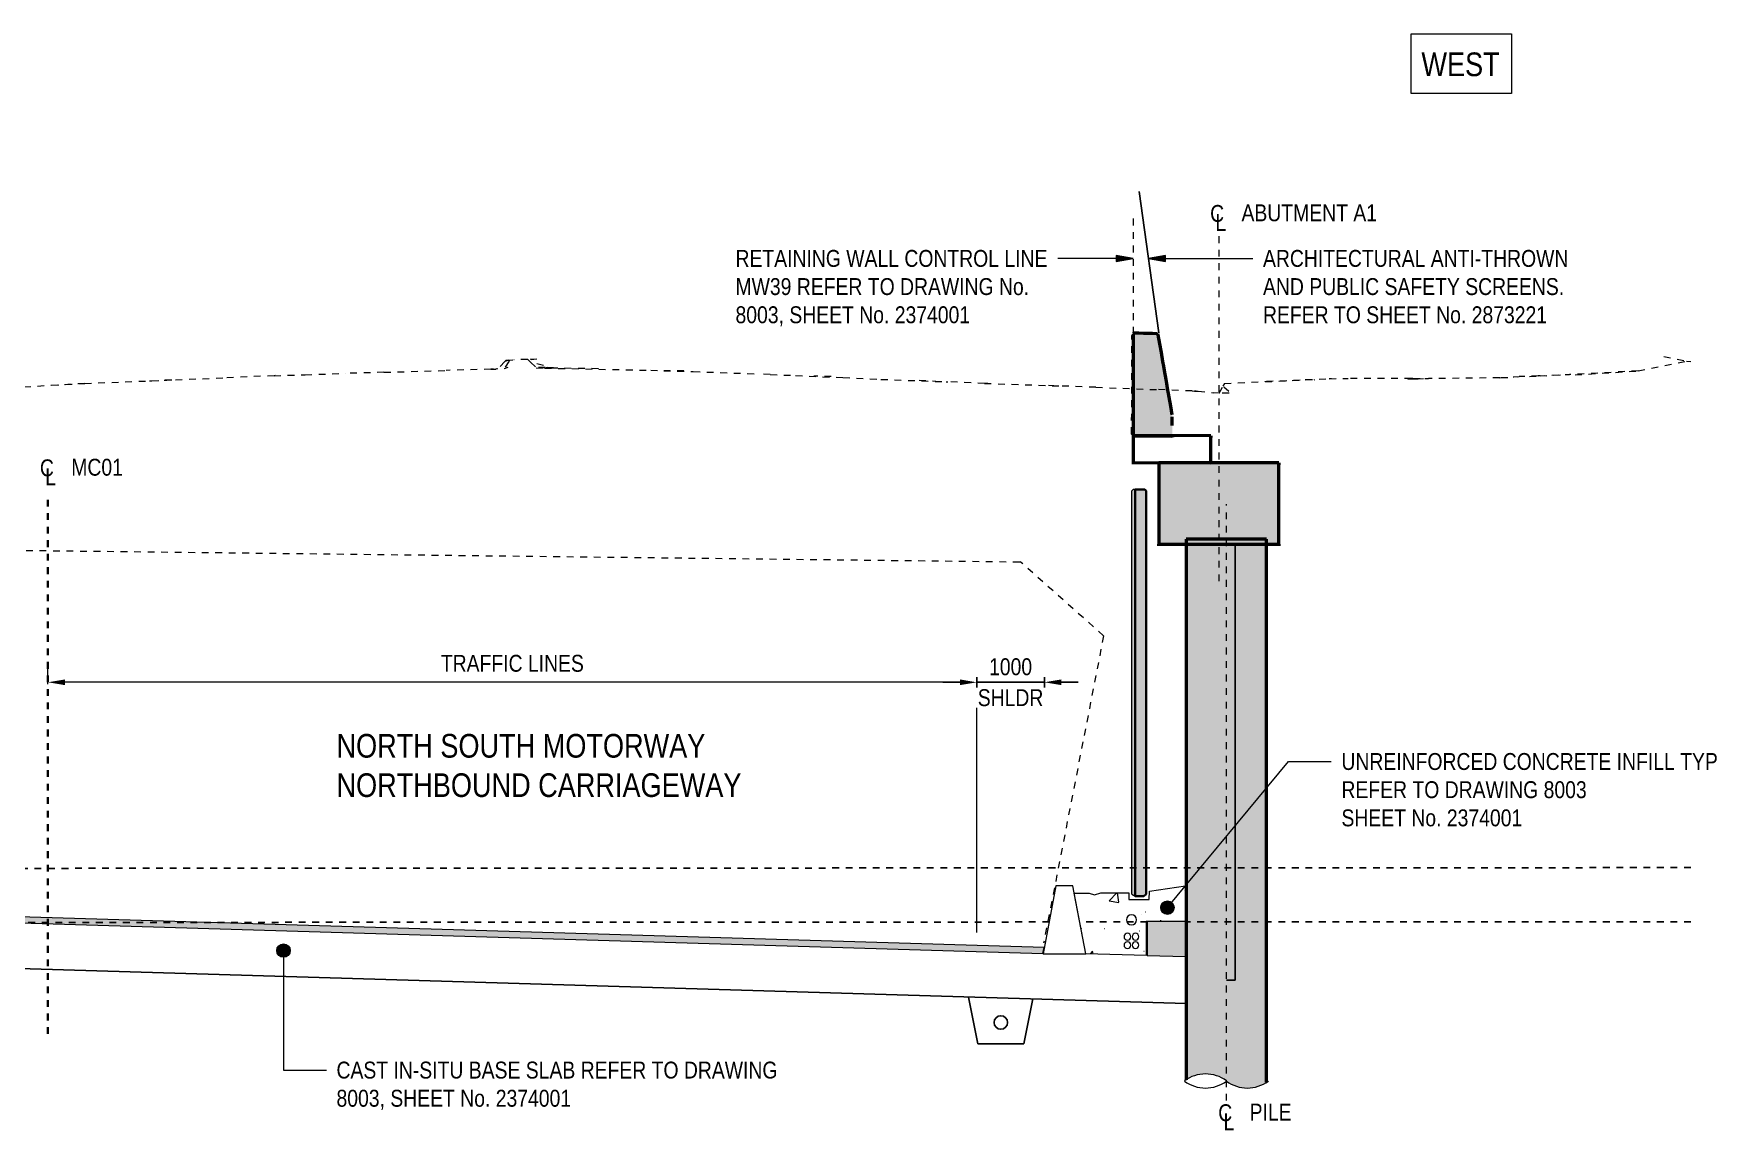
# Model space of a CAD drawing. Header units: metres. Extents: x 0.7 to 57.3, y 3.4 to 27.5.
# Drawn here: x 32.27 to 57.26, y 11 to 27.22 of the extents above; entities that cross this region are included whole.
import ezdxf

# ---------------------------------------------------------------- set-up
doc = ezdxf.new("R2010")
doc.units = ezdxf.units.M
for name, pattern in [('Dash - Tight', [0.0045, 0.003, -0.0015]), ('Dash dot', [0.015875, 0.00635, -0.004763, 0, -0.004763]), ('JacobsCenter', [0.015, 0.009, -0.0015, 0.003, -0.0015]), ('JacobsDash', [0.0045, 0.003, -0.0015])]:
    doc.linetypes.add(name, pattern=pattern)
doc.layers.get('Defpoints').update_dxf_attribs({"color": 41})
for name, color, linetype, lineweight in [('A-ANNO-DIMS', 7, 'Continuous', 9), ('A-ANNO-NOTE', 7, 'Continuous', 9), ('A-DETL', 7, 'Continuous', 13), ('A-DETL-GENF', 7, 'Continuous', 9), ('A-FLOR', 7, 'Continuous', 50), ('A-GENM', 7, 'Continuous', 35), ('C-TOPO', 7, 'Continuous', 9), ('G-ANNO-TEXT', 7, 'Continuous', 9), ('S-BEAM', 7, 'Continuous', 50), ('S-FNDN', 7, 'Continuous', 50)]:
    doc.layers.add(name, color=color, linetype=linetype, lineweight=lineweight)
doc.styles.add('Arial Narrow_2', font='ARIALN.TTF', dxfattribs={"height": 0.25})
doc.styles.add('Arial Narrow_3', font='ARIALN.TTF', dxfattribs={"height": 0.35})
doc.dimstyles.new('Dimension_Standard_O__mm_', dxfattribs={"dimscale": 0.3048, "dimtxt": 0.255858, "dimasz": 0.82021, "dimexe": 0.787402, "dimexo": 0.492126, "dimgap": 0.492126, "dimtad": 1, "dimdec": 0, "dimlfac": 1000, "dimzin": 0, "dimdsep": 46, "dimtxsty": 'Arial Narrow_2', "dimsah": 1, "dimcen": 0.09, "dimaunit": 1, "dimadec": 4, "dimazin": 0, "dimtfac": 1, "dimtdec": 4, "dimtix": 1, "dimtmove": 0, "dimatfit": 3, "dimfxl": 1, "dimtvp": 1, "dimtfill": 1, "dimtolj": 1, "dimtzin": 0, "dimlwd": 18, "dimlwe": 18, "dimarcsym": 2})
doc.dimstyles.new('Dimension_Standard_O_REO', dxfattribs={"dimscale": 0.3048, "dimtxt": 0.255858, "dimasz": 0.82021, "dimexe": 0.984252, "dimexo": 0.0625, "dimgap": 0.328084, "dimtad": 1, "dimdec": 0, "dimlfac": 1000, "dimzin": 0, "dimdsep": 46, "dimtxsty": 'Arial Narrow_2', "dimsah": 1, "dimcen": 0.09, "dimaunit": 1, "dimadec": 4, "dimazin": 0, "dimtfac": 1, "dimtdec": 4, "dimtix": 1, "dimtmove": 0, "dimatfit": 3, "dimfxl": 0.984252, "dimfxlon": 1, "dimtvp": 1, "dimtfill": 1, "dimtolj": 1, "dimtzin": 0, "dimlwd": 25, "dimlwe": 25, "dimarcsym": 2})

# ---------------------------------------------------------------- blocks, each defined once
blk = doc.blocks.new('T2DPAA-T2D-PWA-HY-M3D-100001_GroundWaterSurface_rvt-1-DRG-2873025 - SECTION 3')
at = {"layer": 'C-TOPO', "color": 36, "linetype": 'Dash dot', "lineweight": 25, "true_color": 0x804000}
for p, q in [((-546, 14.869), (-552.365, 14.867)), ((-544.946, 14.87), (-546, 14.869)), ((-526.943, 14.877), (-544.946, 14.87)), ((-501.598, 14.888), (-526.623, 14.877))]:
    blk.add_line(p, q, dxfattribs=at)
at = {"layer": 'C-TOPO', "color": 53, "linetype": 'Dash dot', "lineweight": 25, "true_color": 0xc8c33c}
for p, q in [((-546, 14.069), (-552.365, 14.067)), ((-544.946, 14.07), (-546, 14.069)), ((-544.941, 14.07), (-544.946, 14.07)), ((-543.354, 14.07), (-544.42, 14.07)), ((-527.085, 14.077), (-542.884, 14.071)), ((-511.09, 14.084), (-526.48, 14.077)), ((-509.64, 14.084), (-510.637, 14.084)), ((-501.598, 14.088), (-509.072, 14.085))]:
    blk.add_line(p, q, dxfattribs=at)
blk = doc.blocks.new('T2DPAA-T2D-PWA-SU-M3D-000101_dwg-40820706-DRG-2873025 - SECTION 3')
at = {"color": 9, "linetype": 'Dash - Tight', "lineweight": 18, "true_color": 0xc0c0c0}
for p, q in [((-552.365, 22.264), (-551.419, 22.198)), ((-519.349, 22.26), (-520.01, 22.241)), ((-519.349, 22.26), (-519.275, 22.262)), ((-519.308, 22.261), (-519.349, 22.26)), ((-519.244, 22.263), (-519.275, 22.262)), ((-519.258, 22.263), (-519.275, 22.262)), ((-519.141, 22.374), (-519.244, 22.263)), ((-519.083, 22.374), (-519.152, 22.268)), ((-519.152, 22.266), (-519.151, 22.267)), ((-519.148, 22.268), (-519.091, 22.291)), ((-519.08, 22.392), (-519.141, 22.374)), ((-519.141, 22.374), (-519.127, 22.39)), ((-519.125, 22.391), (-519.123, 22.394)), ((-519.123, 22.394), (-519.008, 22.397)), ((-519.072, 22.391), (-519.082, 22.376)), ((-518.803, 22.404), (-519.008, 22.397)), ((-518.668, 22.408), (-518.803, 22.404)), ((-518.803, 22.404), (-518.761, 22.364)), ((-518.761, 22.364), (-518.676, 22.281)), ((-518.571, 22.312), (-518.761, 22.364)), ((-518.754, 22.405), (-518.714, 22.406)), ((-518.544, 22.286), (-518.676, 22.281)), ((-518.676, 22.281), (-518.555, 22.276)), ((-518.505, 22.284), (-518.555, 22.276)), ((-518.555, 22.276), (-518.555, 22.276)), ((-518.555, 22.276), (-518.55, 22.276)), ((-518.421, 22.281), (-518.553, 22.276)), ((-518.55, 22.276), (-516.981, 22.243)), ((-517.758, 22.267), (-518.55, 22.276)), ((-516.981, 22.243), (-516.79, 22.237)), ((-502.374, 22.233), (-501.661, 22.379)), ((-501.996, 22.445), (-501.661, 22.379)), ((-501.661, 22.379), (-501.598, 22.372)), ((-552.365, 22.231), (-551.419, 22.198)), ((-551.156, 22.181), (-551.419, 22.198)), ((-551.271, 22.203), (-551.267, 22.203)), ((-550.836, 22.16), (-551.156, 22.181)), ((-550.836, 22.16), (-550.681, 22.163)), ((-550.681, 22.163), (-550.414, 22.162)), ((-550.482, 22.218), (-550.557, 22.197)), ((-550.414, 22.162), (-550.365, 22.164)), ((-549.672, 22.115), (-550.414, 22.162)), ((-550.335, 22.165), (-549.576, 22.195)), ((-549.672, 22.115), (-548.969, 22.062)), ((-549.457, 22.199), (-549.121, 22.212)), ((-548.969, 22.062), (-548.755, 22.046)), ((-548.755, 22.046), (-547.342, 22.037)), ((-548.73, 22.046), (-548.755, 22.046)), ((-547.342, 22.037), (-547.311, 22.037)), ((-547.311, 22.037), (-544.513, 22.015)), ((-547.063, 22.037), (-547.311, 22.037)), ((-542.117, 22), (-544.513, 22.015)), ((-542.117, 22), (-541.309, 21.985)), ((-539.396, 22.008), (-539.354, 22.01)), ((-539.326, 21.981), (-539.292, 22.012)), ((-539.292, 22.012), (-539.289, 22.015)), ((-539.199, 22.022), (-539.289, 22.015)), ((-539.257, 22.019), (-539.199, 22.022)), ((-539.078, 22.016), (-539.199, 22.022)), ((-539.076, 22.016), (-539.078, 22.016)), ((-539.059, 22.016), (-539.076, 22.016)), ((-538.976, 22.013), (-539.059, 22.016)), ((-539.052, 22.01), (-538.976, 22.013)), ((-538.976, 22.013), (-538.45, 22.018)), ((-538.45, 22.018), (-537.692, 22.027)), ((-537.911, 22.02), (-538.45, 22.018)), ((-537.841, 22.02), (-537.66, 22.024)), ((-537.829, 22.021), (-537.771, 22.023)), ((-537.702, 22.026), (-537.692, 22.027)), ((-537.692, 22.027), (-537.589, 22.025)), ((-537.633, 22.032), (-537.504, 22.03)), ((-537.612, 22.025), (-537.589, 22.025)), ((-537.504, 22.03), (-537.589, 22.025)), ((-537.504, 22.03), (-537.489, 22.026)), ((-537.489, 22.026), (-537.449, 22.015)), ((-537.479, 22.003), (-537.47, 22.007)), ((-537.459, 22.011), (-537.449, 22.015)), ((-537.449, 22.015), (-537.354, 21.954)), ((-525.356, 22.048), (-526.442, 21.982)), ((-525.84, 22.025), (-525.356, 22.048)), ((-525.356, 22.048), (-524.399, 22.087)), ((-524.399, 22.087), (-524.361, 22.089)), ((-524.361, 22.089), (-524.179, 22.096)), ((-524.179, 22.096), (-524.143, 22.098)), ((-524.067, 22.097), (-524.179, 22.096)), ((-524.013, 22.103), (-523.294, 22.131)), ((-522.554, 22.163), (-523.294, 22.131)), ((-522.554, 22.163), (-522.096, 22.178)), ((-522.541, 22.164), (-522.554, 22.163)), ((-522.095, 22.178), (-521.492, 22.197)), ((-520.929, 22.214), (-521.492, 22.197)), ((-520.929, 22.214), (-520.01, 22.241)), ((-516.79, 22.237), (-516.354, 22.224)), ((-516.494, 22.237), (-516.79, 22.237)), ((-516.354, 22.224), (-515.395, 22.189)), ((-515.216, 22.182), (-515.395, 22.189)), ((-515.214, 22.182), (-515.215, 22.182)), ((-515.214, 22.182), (-514.84, 22.166)), ((-514.84, 22.166), (-514.141, 22.135)), ((-514.313, 22.149), (-514.568, 22.157)), ((-514.14, 22.135), (-513.577, 22.109)), ((-513.577, 22.109), (-512.59, 22.072)), ((-513.014, 22.098), (-512.59, 22.072)), ((-512.045, 22.05), (-512.59, 22.072)), ((-512.003, 22.052), (-512.045, 22.05)), ((-512.045, 22.05), (-510.947, 22.012)), ((-511.099, 22.023), (-511.022, 22.017)), ((-511.022, 22.017), (-510.947, 22.012)), ((-510.399, 21.992), (-510.947, 22.012)), ((-510.399, 21.992), (-509.48, 21.957)), ((-508.575, 21.904), (-508.519, 22.006)), ((-508.496, 22.049), (-508.519, 22.006)), ((-508.43, 21.928), (-508.519, 22.006)), ((-508.496, 22.049), (-507.894, 22.075)), ((-507.894, 22.075), (-506.945, 22.119)), ((-507.374, 22.097), (-507.894, 22.075)), ((-507.201, 22.104), (-507.308, 22.1)), ((-507.171, 22.104), (-507.159, 22.105)), ((-506.945, 22.119), (-506.696, 22.123)), ((-506.914, 22.119), (-506.945, 22.119)), ((-506.713, 22.122), (-506.686, 22.123)), ((-506.696, 22.123), (-506.665, 22.123)), ((-505.731, 22.122), (-506.665, 22.123)), ((-505.783, 22.113), (-505.65, 22.119)), ((-505.731, 22.122), (-505.478, 22.12)), ((-505.71, 22.122), (-505.731, 22.122)), ((-505.686, 22.119), (-505.65, 22.119)), ((-505.65, 22.119), (-505.655, 22.119)), ((-505.65, 22.119), (-505.478, 22.12)), ((-505.65, 22.119), (-505.629, 22.119)), ((-505.603, 22.116), (-505.65, 22.119)), ((-504.425, 22.132), (-505.478, 22.12)), ((-504.425, 22.132), (-504.217, 22.145)), ((-504.305, 22.134), (-504.425, 22.132)), ((-504.217, 22.145), (-504.135, 22.15)), ((-504.164, 22.146), (-504.135, 22.15)), ((-503.855, 22.16), (-504.135, 22.15)), ((-503.984, 22.15), (-503.825, 22.159)), ((-503.855, 22.16), (-503.392, 22.182)), ((-503.825, 22.159), (-503.855, 22.16)), ((-503.825, 22.159), (-503.392, 22.182)), ((-503.731, 22.156), (-503.825, 22.159)), ((-502.374, 22.233), (-503.392, 22.182)), ((-503.309, 22.176), (-502.374, 22.233)), ((-541.231, 21.984), (-541.309, 21.985)), ((-541.231, 21.984), (-540.311, 21.982)), ((-540.311, 21.982), (-539.327, 21.98)), ((-539.327, 21.98), (-539.326, 21.981)), ((-537.365, 21.957), (-537.354, 21.954)), ((-537.354, 21.954), (-536.662, 21.884)), ((-536.332, 21.862), (-536.662, 21.884)), ((-536.331, 21.862), (-536.332, 21.862)), ((-536.331, 21.862), (-536.286, 21.861)), ((-536.286, 21.861), (-535.853, 21.845)), ((-535.853, 21.845), (-535.371, 21.831)), ((-535.785, 21.844), (-535.853, 21.845)), ((-535.279, 21.84), (-535.371, 21.831)), ((-535.277, 21.841), (-535.279, 21.84)), ((-535.279, 21.84), (-535.139, 21.8)), ((-535.162, 21.811), (-535.139, 21.8)), ((-535.139, 21.8), (-535.036, 21.79)), ((-535.087, 21.81), (-535.015, 21.792)), ((-535.036, 21.79), (-534.991, 21.786)), ((-534.995, 21.81), (-534.902, 21.794)), ((-534.991, 21.786), (-534.772, 21.773)), ((-534.006, 21.732), (-534.772, 21.773)), ((-533.397, 21.737), (-533.37, 21.745)), ((-533.37, 21.745), (-533.343, 21.753)), ((-533.343, 21.753), (-533.307, 21.764)), ((-533.307, 21.764), (-533.218, 21.77)), ((-533.267, 21.775), (-533.218, 21.77)), ((-533.218, 21.77), (-533.132, 21.767)), ((-533.2, 21.795), (-533.181, 21.79)), ((-533.188, 21.795), (-533.175, 21.793)), ((-533.187, 21.771), (-533.176, 21.77)), ((-533.174, 21.788), (-533.118, 21.773)), ((-533.16, 21.791), (-533.064, 21.775)), ((-533.104, 21.769), (-533.132, 21.767)), ((-533.117, 21.773), (-533.104, 21.769)), ((-533.104, 21.769), (-533.012, 21.764)), ((-533.062, 21.775), (-532.999, 21.764)), ((-533.012, 21.764), (-532.987, 21.762)), ((-532.999, 21.764), (-532.988, 21.763)), ((-532.987, 21.762), (-532.889, 21.76)), ((-532.889, 21.76), (-532.643, 21.765)), ((-532.875, 21.751), (-532.889, 21.76)), ((-532.856, 21.737), (-532.875, 21.751)), ((-532.334, 21.771), (-532.26, 21.772)), ((-530.753, 21.73), (-530.556, 21.744)), ((-530.56, 21.742), (-530.546, 21.745)), ((-530.556, 21.744), (-530.545, 21.745)), ((-530.545, 21.745), (-530.11, 21.77)), ((-530.462, 21.736), (-530.261, 21.755)), ((-530.238, 21.746), (-530.095, 21.762)), ((-530.197, 21.762), (-530.11, 21.77)), ((-529.858, 21.788), (-530.11, 21.77)), ((-530.093, 21.762), (-530.07, 21.765)), ((-529.971, 21.775), (-529.858, 21.788)), ((-529.858, 21.788), (-529.847, 21.788)), ((-529.847, 21.788), (-529.625, 21.806)), ((-529.635, 21.784), (-529.559, 21.789)), ((-529.625, 21.806), (-528.478, 21.87)), ((-529.005, 21.831), (-528.817, 21.845)), ((-528.758, 21.849), (-528.735, 21.851)), ((-528.629, 21.859), (-528.478, 21.87)), ((-528.615, 21.86), (-528.475, 21.87)), ((-528.546, 21.864), (-528.459, 21.871)), ((-528.491, 21.867), (-528.451, 21.871)), ((-528.371, 21.878), (-528.478, 21.87)), ((-528.371, 21.878), (-528.292, 21.884)), ((-528.292, 21.884), (-528.237, 21.888)), ((-528.237, 21.888), (-528.194, 21.891)), ((-528.194, 21.891), (-527.975, 21.903)), ((-527.975, 21.903), (-527.814, 21.912)), ((-527.814, 21.912), (-527.061, 21.956)), ((-527.804, 21.912), (-527.814, 21.912)), ((-527.366, 21.932), (-527.799, 21.912)), ((-527.142, 21.945), (-527.061, 21.956)), ((-527.061, 21.956), (-526.442, 21.982)), ((-526.916, 21.955), (-526.442, 21.982)), ((-508.974, 21.937), (-509.48, 21.957)), ((-508.974, 21.937), (-508.941, 21.935)), ((-508.914, 21.936), (-508.941, 21.935)), ((-508.941, 21.935), (-508.886, 21.934)), ((-508.886, 21.934), (-508.655, 21.911)), ((-508.575, 21.904), (-508.655, 21.911)), ((-508.429, 21.907), (-508.575, 21.904)), ((-534.006, 21.732), (-533.834, 21.723)), ((-533.834, 21.723), (-533.547, 21.717)), ((-533.547, 21.717), (-533.472, 21.722)), ((-533.472, 21.722), (-533.435, 21.729)), ((-533.435, 21.729), (-533.397, 21.737)), ((-532.817, 21.709), (-532.856, 21.737)), ((-532.817, 21.709), (-532.807, 21.702)), ((-532.807, 21.702), (-532.705, 21.627)), ((-532.775, 21.695), (-532.666, 21.659)), ((-532.705, 21.627), (-532.562, 21.635)), ((-532.576, 21.629), (-532.705, 21.627)), ((-532.663, 21.658), (-532.59, 21.634)), ((-532.576, 21.629), (-532.394, 21.643)), ((-532.576, 21.629), (-532.562, 21.635)), ((-532.576, 21.629), (-532.33, 21.633)), ((-532.562, 21.635), (-532.394, 21.643)), ((-532.452, 21.643), (-532.435, 21.645)), ((-532.414, 21.648), (-532.158, 21.678)), ((-532.183, 21.654), (-532.394, 21.643)), ((-532.33, 21.633), (-532.183, 21.654)), ((-532.33, 21.633), (-532.084, 21.638)), ((-532.183, 21.654), (-532.094, 21.659)), ((-532.094, 21.659), (-531.892, 21.67)), ((-532.084, 21.638), (-532.087, 21.644)), ((-532.084, 21.638), (-531.839, 21.642)), ((-532.081, 21.667), (-532.073, 21.668)), ((-532.072, 21.669), (-532.032, 21.674)), ((-532.067, 21.688), (-532.065, 21.689)), ((-531.946, 21.686), (-531.942, 21.687)), ((-531.825, 21.673), (-531.892, 21.67)), ((-531.797, 21.652), (-531.839, 21.642)), ((-531.839, 21.642), (-531.595, 21.646)), ((-531.825, 21.673), (-531.792, 21.675)), ((-531.792, 21.675), (-531.676, 21.68)), ((-531.783, 21.675), (-531.792, 21.675)), ((-531.676, 21.68), (-531.642, 21.682)), ((-531.109, 21.71), (-531.642, 21.682)), ((-531.595, 21.646), (-531.352, 21.651)), ((-531.352, 21.651), (-531.237, 21.663)), ((-531.352, 21.651), (-531.344, 21.658)), ((-531.161, 21.703), (-531.109, 21.71)), ((-531.109, 21.71), (-530.803, 21.727)), ((-531.079, 21.662), (-531.032, 21.673)), ((-530.901, 21.676), (-530.906, 21.679)), ((-530.862, 21.717), (-530.803, 21.727)), ((-530.803, 21.727), (-530.753, 21.73)), ((-530.62, 21.728), (-530.578, 21.738))]:
    blk.add_line(p, q, dxfattribs=at)
blk = doc.blocks.new('T2DPAA-T2D-PWA-SU-M3D-000100_SurveySurface_rvt-1-DRG-2873025 - SECTION 3')
at = {"color": 9, "linetype": 'Dash - Tight', "lineweight": 18, "true_color": 0xc0c0c0}
blk.add_blockref('T2DPAA-T2D-PWA-SU-M3D-000101_dwg-40820706-DRG-2873025 - SECTION 3', (0, 0), dxfattribs=at)
blk = doc.blocks.new('Generic Models 2 - Generic Models 2-7441711-DRG-2873025 - SECTION 3')
at = {"layer": 'S-BEAM', "true_color": 0xc0c0c0, "transparency": 33554496}
h = blk.add_hatch(color=9, dxfattribs=at)
edge = h.paths.add_edge_path()
edge.add_line((-509.267, 21.277), (-509.268, 21.277))
edge.add_line((-509.268, 21.277), (-509.269, 21.275))
edge.add_line((-509.269, 21.275), (-509.848, 21.275))
edge.add_line((-509.848, 21.275), (-509.847, 21.25))
h.paths.add_polyline_path([(-509.413, 21.249), (-509.413, 21.249), (-509.413, 21.275)])
at = {"layer": 'S-BEAM'}
for p, q in [((-509.848, 21.281), (-509.849, 20.881)), ((-508.698, 21.274), (-509.848, 21.281)), ((-508.699, 20.874), (-508.698, 21.274)), ((-508.698, 21.274), (-508.697, 21.253)), ((-509.849, 20.881), (-508.699, 20.874)), ((-509.849, 20.881), (-509.847, 20.855))]:
    blk.add_line(p, q, dxfattribs=at)
at = {"layer": 'S-BEAM', "color": 250, "true_color": 0x303030}
blk.add_line((-508.697, 21.253), (-508.697, 21.248), dxfattribs=at)
blk = doc.blocks.new('01_SFO_FRP_Pile_CastInPlace_CS_BR08 - CAST-IN-PLACE PILE - 1200-8661189-DRG-2873025 - SECTION 3')
at = {"layer": 'S-FNDN', "linetype": 'JacobsDash', "lineweight": 18, "true_color": 0xc0c0c0}
blk.add_hatch(color=9, dxfattribs=at).paths.add_polyline_path([(-508.194, 11.63), (-508.12, 11.63), (-508.047, 11.641), (-507.976, 11.662), (-507.909, 11.692), (-507.872, 11.716), (-507.872, 19.745), (-509.063, 19.745), (-509.063, 11.748), (-509.025, 11.773), (-508.958, 11.804), (-508.887, 11.824), (-508.814, 11.835), (-508.74, 11.835), (-508.667, 11.824), (-508.596, 11.804), (-508.529, 11.773), (-508.405, 11.692), (-508.338, 11.662), (-508.267, 11.641)])
at = {"layer": 'S-FNDN'}
for p, q in [((-507.872, 19.745), (-509.063, 19.745)), ((-509.063, 19.745), (-509.063, 14.085)), ((-507.872, 14.085), (-507.872, 19.745)), ((-509.063, 14.085), (-509.063, 11.748)), ((-507.872, 11.716), (-507.872, 14.085))]:
    blk.add_line(p, q, dxfattribs=at)
blk = doc.blocks.new('03_SFR_ACS_Abutment_BR08_Retaining wall CS - ABUTMENT SOUTH WEST_B08-7985321-DRG-2873025 - SECTION 3')
at = {"layer": 'S-BEAM', "true_color": 0xc0c0c0}
blk.add_hatch(color=9, dxfattribs=at).paths.add_polyline_path([(-507.693, 19.672), (-507.693, 20.873), (-509.468, 20.873), (-509.468, 19.673), (-509.063, 19.673), (-509.063, 19.745), (-507.872, 19.745), (-507.872, 19.672)])
at = {"layer": 'S-BEAM'}
for p, q in [((-507.693, 20.873), (-509.468, 20.873)), ((-509.468, 20.873), (-509.468, 19.673)), ((-507.693, 19.672), (-507.693, 20.873)), ((-507.693, 20.873), (-507.691, 20.847)), ((-509.468, 19.673), (-507.693, 19.672)), ((-509.466, 19.647), (-509.468, 19.673)), ((-507.693, 19.672), (-507.691, 19.647))]:
    blk.add_line(p, q, dxfattribs=at)
blk = doc.blocks.new('Detail-Civil Barrier - TL4 920H-V1-DRG-2873025 - SECTION 3')
at = {"layer": 'A-DETL-GENF'}
for p, q in [((-510.989, 14.62), (-511.179, 13.615)), ((-510.739, 14.62), (-510.989, 14.62)), ((-510.549, 13.615), (-510.739, 14.62)), ((-511.179, 13.615), (-510.549, 13.615))]:
    blk.add_line(p, q, dxfattribs=at)
blk = doc.blocks.new('CS_DET_Pile-Column_BreakLine - CS_Tubular BreakLine-7975765-DRG-2873025 - SECTION 3')
at = {"layer": 'A-DETL-GENF', "lineweight": 18}
for centre, start, end in [((-508.777, 11.322), 52.9573, 127.0427), ((-508.777, 12.143), 232.9573, 307.0427), ((-508.157, 12.143), 232.9573, 307.0427)]:
    blk.add_arc(centre, 0.515, start, end, dxfattribs=at)
blk = doc.blocks.new('CS_Annot_Centreline Symbol1 - CS_Annot_Centreline Symbol-5070896-DRG-2873025 - SECTION 3')
at = {"layer": 'A-ANNO-NOTE', "char_height": 0.25, "attachment_point": 1, "style": 'Arial Narrow_2'}
for s, insert, width in [('C  ', (-508.708, 24.688), 0.44093), ('L', (-508.63, 24.555), 0.1924)]:
    blk.add_mtext(s, dxfattribs=dict(at, insert=insert, width=width))
blk = doc.blocks.new('DIMBLOCK3-DRG-2873025 - SECTION 3')
at = {"layer": 'A-ANNO-DIMS', "color": 0, "lineweight": 18, "transparency": 16777216}
for p, q in [((32.48, 17.602), (32.48, 17.869)), ((46.219, 13.927), (46.219, 17.869)), ((45.969, 17.629), (32.73, 17.629))]:
    blk.add_line(p, q, dxfattribs=at)
at = {"layer": 'A-ANNO-DIMS', "color": 0, "transparency": 16777216}
for points in [[(32.73, 17.671), (32.73, 17.587), (32.48, 17.629)], [(45.969, 17.671), (45.969, 17.587), (46.219, 17.629)]]:
    blk.add_solid(points, dxfattribs=at)
at = {"layer": 'Defpoints', "color": 0, "transparency": 16777216}
for p in [(32.48, 17.629), (32.48, 17.452), (46.219, 13.777)]:
    blk.add_point(p, dxfattribs=at)
at = {"layer": 'A-ANNO-DIMS', "color": 0, "lineweight": 18, "transparency": 16777216, "insert": (39.349, 17.908), "char_height": 0.25, "width": 2.54396, "attachment_point": 5, "style": 'Arial Narrow_2', "bg_fill": 3, "box_fill_scale": 1.1, "bg_fill_color": 256, "bg_fill_true_color": 13158600, "bg_fill_transparency": 0}
blk.add_mtext('\\A1;TRAFFIC LINES', dxfattribs=at)
blk = doc.blocks.new('DIMBLOCK4-DRG-2873025 - SECTION 3')
at = {"layer": 'A-ANNO-DIMS', "color": 0, "lineweight": 25, "transparency": 16777216}
for p, q in [((46.219, 17.348), (46.219, 17.929)), ((47.219, 17.348), (47.219, 17.929)), ((45.969, 17.629), (45.719, 17.629)), ((47.219, 17.629), (46.219, 17.629)), ((47.469, 17.629), (47.719, 17.629))]:
    blk.add_line(p, q, dxfattribs=at)
at = {"layer": 'A-ANNO-DIMS', "color": 0, "transparency": 16777216}
for points in [[(45.969, 17.671), (45.969, 17.587), (46.219, 17.629)], [(47.469, 17.671), (47.469, 17.587), (47.219, 17.629)]]:
    blk.add_solid(points, dxfattribs=at)
at = {"layer": 'A-ANNO-DIMS', "color": 0, "lineweight": 25, "transparency": 16777216, "char_height": 0.25, "width": 1.16476, "attachment_point": 5, "style": 'Arial Narrow_2', "bg_fill": 3, "box_fill_scale": 1.1, "bg_fill_color": 256, "bg_fill_true_color": 13158600, "bg_fill_transparency": 0}
for s, insert in [('\\A1;1000', (46.719, 17.857)), ('\\A1;SHLDR', (46.719, 17.4))]:
    blk.add_mtext(s, dxfattribs=dict(at, insert=insert))
at = {"layer": 'Defpoints', "color": 0, "transparency": 16777216}
for p in [(46.219, 17.629), (46.219, 17.329), (47.219, 17.329)]:
    blk.add_point(p, dxfattribs=at)

msp = doc.modelspace()

# ---------------------------------------------------------------- hatches: boundary and pattern name
at = {"layer": 'A-DETL-GENF', "true_color": 0xc0c0c0}
for points in [[(48.56, 22.0087), (49.0102, 22.0091), (48.9397, 22.4087), (48.56, 22.4079), (48.56, 22.0088)], [(49.1106, 21.275), (49.1111, 21.2774), (48.6015, 21.2795), (48.5306, 21.2797), (48.5311, 21.2759), (49.0381, 21.2751)], [(48.6908, 14.4665), (48.7225, 14.4969), (48.7224, 20.4612), (48.7033, 20.4796), (48.5293, 20.4788), (48.5125, 20.4611), (48.5131, 14.4965), (48.5625, 14.4666), (48.5721, 14.4666)]]:
    msp.add_hatch(color=9, dxfattribs=at).paths.add_polyline_path(points)
h = msp.add_hatch(color=9, dxfattribs=at)
h.paths.add_polyline_path([(48.5306, 20.8786), (48.5308, 20.8786), (48.5306, 20.8808), (48.5306, 21.2797), (48.5293, 21.2798), (48.5293, 20.8786)])
h.paths.add_polyline_path([(49.6795, 21.2739), (49.6795, 21.2755), (49.4251, 21.2754)])
at = {"layer": 'A-DETL-GENF'}
h = msp.add_hatch(dxfattribs=at)
h.set_pattern_fill('FP_1', color=256, style=0, pattern_type=2)
h.set_pattern_definition([(50, (30.3191, 22.258), (1.15687, -0.10121), [0.12097, -1.331]), (355, (30.3191, 22.258), (-0.2238, 1.21312), [0.09677, -1.065]), (100.451, (30.4151, 22.25), (0.932775, 1.111937), [0.10281, -1.131]), (46.184, (30.3191, 22.581), (1.72142, -0.26704), [0.18145, -1.996]), (96.636, (30.4621, 22.559), (1.50758, 1.57074), [0.15421, -1.696]), (351.184, (30.3191, 22.581), (1.50766, 1.5715), [0.14516, -1.597]), (21, (30.4801, 22.5), (0.962753, -0.64938), [0.12097, -1.331]), (326, (30.4801, 22.5), (0.39239, 1.16952), [0.09677, -1.065]), (71.451, (30.5601, 22.446), (1.3549, 0.520304), [0.10281, -1.131]), (37.5, (30.3191, 22.258), (0.0196146, 0.536924), [0.00335, -1.048, 0.00335, -1.077, -1.069]), (37.5, (30.3191, 22.258), (0.0196146, 0.536924), [-2.132, 0.00335, -1.065]), (7.5, (30.3191, 22.258), (0.424306, 0.636145), [0.00335, -0.61277, 0.00335, -1.024, -0.40726]), (7.5, (30.3191, 22.258), (0.424306, 0.636145), [-1.644, 0.00335, -0.4039]), (327.5, (29.9591, 22.258), (0.861001, -0.036384), [0.00335, -0.39987, 0.00335, -1.255, -1.669]), (327.5, (29.9591, 22.258), (0.861001, -0.036384), [-1.661, 0.00335, -1.666]), (317.5, (29.7981, 22.258), (0.94062, 0.161455), [0.00335, -0.52084, 0.00335, -0.83213, -1.185]), (317.5, (29.7981, 22.258), (0.94062, 0.161455), [-1.36, 0.00335, -1.182])])
h.paths.add_polyline_path([(48.7225, 13.5887), (48.7225, 14.0894), (49.3074, 14.0894), (49.3074, 14.6179), (48.7741, 14.5379), (48.7709, 14.4152), (48.4664, 14.4152), (48.4685, 14.5152), (48.0546, 14.5152), (47.9623, 14.4842), (47.8819, 14.5112), (47.661, 14.5112), (47.8305, 13.6152), (48.6366, 13.5913)])
h.paths.add_polyline_path([(48.5668, 13.6915), (48.5539, 13.6932), (48.5418, 13.6982), (48.5314, 13.7061), (48.5235, 13.7165), (48.5185, 13.7285), (48.5168, 13.7415), (48.5185, 13.7544), (48.5235, 13.7665), (48.5314, 13.7768), (48.5418, 13.7848), (48.5539, 13.7898), (48.5668, 13.7915), (48.5797, 13.7898), (48.5918, 13.7848), (48.6022, 13.7768), (48.6101, 13.7665), (48.6153, 13.7529), (48.6168, 13.7415), (48.6151, 13.7285), (48.6101, 13.7165), (48.6022, 13.7061), (48.5918, 13.6982), (48.5797, 13.6932)])
h.paths.add_polyline_path([(48.4475, 13.6915), (48.4346, 13.6932), (48.4225, 13.6982), (48.4122, 13.7061), (48.4042, 13.7165), (48.3992, 13.7285), (48.3975, 13.7415), (48.3992, 13.7544), (48.4042, 13.7665), (48.4122, 13.7768), (48.4225, 13.7848), (48.4346, 13.7898), (48.4475, 13.7915), (48.4605, 13.7898), (48.4725, 13.7848), (48.4829, 13.7768), (48.4908, 13.7665), (48.496, 13.7529), (48.4975, 13.7415), (48.4958, 13.7285), (48.4908, 13.7165), (48.4829, 13.7061), (48.4722, 13.698), (48.4605, 13.6932), (48.4522, 13.6921)])
h.paths.add_polyline_path([(48.5668, 13.8165), (48.5539, 13.8182), (48.5418, 13.8232), (48.5314, 13.8311), (48.5235, 13.8415), (48.5179, 13.8579), (48.5168, 13.8665), (48.5185, 13.8794), (48.5235, 13.8915), (48.5314, 13.9018), (48.5447, 13.911), (48.5539, 13.9148), (48.5668, 13.9165), (48.5797, 13.9148), (48.5918, 13.9098), (48.6022, 13.9018), (48.6101, 13.8915), (48.6151, 13.8794), (48.6168, 13.8665), (48.6151, 13.8535), (48.6101, 13.8415), (48.6022, 13.8311), (48.5918, 13.8232), (48.5797, 13.8182), (48.5742, 13.8175)])
h.paths.add_polyline_path([(48.4475, 13.8165), (48.4346, 13.8182), (48.4225, 13.8232), (48.4122, 13.8311), (48.4042, 13.8415), (48.3992, 13.8535), (48.3975, 13.8665), (48.3992, 13.8794), (48.4042, 13.8915), (48.4122, 13.9018), (48.4225, 13.9098), (48.4347, 13.9148), (48.4475, 13.9165), (48.4605, 13.9148), (48.4725, 13.9098), (48.4829, 13.9018), (48.4908, 13.8915), (48.4958, 13.8794), (48.4975, 13.8665), (48.4958, 13.8535), (48.4908, 13.8415), (48.4829, 13.8311), (48.4725, 13.8232), (48.4605, 13.8182), (48.4522, 13.8171)])
h.paths.add_polyline_path([(48.5072, 14.042), (48.4877, 14.0445), (48.4697, 14.052), (48.4522, 14.0665), (48.4422, 14.0795), (48.4344, 14.1), (48.4322, 14.117), (48.4347, 14.1364), (48.4422, 14.1545), (48.4541, 14.17), (48.4697, 14.1819), (48.4877, 14.1894), (48.5072, 14.192), (48.5266, 14.1894), (48.5447, 14.1819), (48.5602, 14.17), (48.5721, 14.1545), (48.5796, 14.1364), (48.5822, 14.117), (48.5796, 14.0976), (48.5721, 14.0795), (48.5602, 14.064), (48.5447, 14.052), (48.5266, 14.0445)])
at = {"layer": 'A-DETL-GENF', "true_color": 0xffffff}
h = msp.add_hatch(color=7, dxfattribs=at)
h.paths.add_polyline_path([(47.1968, 13.6166), (47.2137, 13.7061), (31.8831, 14.1662), (31.8992, 14.0757), (44.2136, 13.7061)])
h.paths.add_polyline_path([(15.5761, 13.6404), (31.2958, 14.0878), (31.312, 14.1783), (15.5586, 13.7299), (15.5752, 13.6449)])
msp.add_hatch(color=7, dxfattribs=at).paths.add_polyline_path([(49.3074, 13.5735), (49.3074, 14.0894), (48.7395, 14.0894), (48.7395, 13.5905), (48.8488, 13.5872)])
at = {"layer": 'A-FLOR', "true_color": 0xc0c0c0}
h = msp.add_hatch(color=9, dxfattribs=at)
h.paths.add_polyline_path([(49.1106, 21.2776), (49.1111, 21.5824), (49.0051, 22.1893), (48.9784, 22.1892), (49.0102, 22.0087), (48.56, 22.0088), (48.56, 22.1866), (48.532, 22.1863), (48.5311, 21.2797), (49.0407, 21.2779)])
h.paths.add_polyline_path([(48.5321, 22.2987), (48.56, 22.2993), (48.56, 22.4087), (48.9399, 22.4078), (48.9584, 22.3029), (48.9851, 22.3033), (48.9041, 22.7673), (48.8861, 22.7829), (48.5479, 22.7934), (48.5329, 22.7785), (48.5321, 22.2993)])
at = {"layer": 'A-FLOR', "lineweight": 5, "true_color": 0xc0c0c0}
h = msp.add_hatch(color=9, dxfattribs=at)
edge = h.paths.add_edge_path()
edge.add_line((49.1125, 21.2777), (49.1127, 21.5531))
edge.add_line((49.1127, 21.5531), (49.1111, 21.5816))
edge.add_line((49.1111, 21.5816), (49.1111, 21.2776))
edge.add_line((49.1111, 21.2776), (49.1125, 21.2776))
at = {"layer": 'G-ANNO-TEXT'}
for points in [[(48.5304, 23.898), (48.2804, 23.942), (48.2804, 23.8539)], [(48.7584, 23.898), (49.0084, 23.8539), (49.0084, 23.942)]]:
    msp.add_hatch(color=256, dxfattribs=at).paths.add_polyline_path(points)
h = msp.add_hatch(color=256, dxfattribs=at)
edge = h.paths.add_edge_path()
edge.add_arc((49.0393, 14.2959), 0.1, 0, 360)
h = msp.add_hatch(color=256, dxfattribs=at)
edge = h.paths.add_edge_path()
edge.add_arc((35.9635, 13.6613), 0.1, 0, 360)

# ---------------------------------------------------------------- linework, layer by layer
at = {"layer": 'A-DETL', "lineweight": 25}
for p, q in [((48.9131, 22.7969), (48.6204, 24.8856)), ((50.0404, 19.6645), (50.0404, 13.2245)), ((31.3984, 13.4154), (49.3156, 12.8777)), ((50.0404, 13.2245), (49.9114, 13.2245)), ((46.098, 12.9743), (46.2355, 12.2819)), ((47.0468, 12.9458), (46.915, 12.2819)), ((46.2355, 12.2819), (46.915, 12.2819))]:
    msp.add_line(p, q, dxfattribs=at)
at = {"layer": 'A-DETL', "linetype": 'JacobsCenter', "lineweight": 18}
msp.add_line((48.5321, 24.4864), (48.5321, 22.7864), dxfattribs=at)
at = {"layer": 'A-DETL', "linetype": 'JacobsCenter'}
for p, q in [((49.8007, 24.2253), (49.8007, 19.0379)), ((49.9114, 11.4423), (49.9114, 20.2653))]:
    msp.add_line(p, q, dxfattribs=at)
at = {"layer": 'A-DETL', "linetype": 'JacobsDash'}
for p, q in [((48.5098, 21.2997), (48.513, 22.7592)), ((48.533, 22.7791), (48.513, 22.7592)), ((48.5297, 21.2798), (48.5098, 21.2997))]:
    msp.add_line(p, q, dxfattribs=at)
at = {"layer": 'A-DETL', "color": 8, "lineweight": 25, "true_color": 0x808080}
msp.add_line((48.5306, 21.2768), (48.5306, 21.3918), dxfattribs=at)
at = {"layer": 'A-DETL', "linetype": 'JacobsCenter', "lineweight": 35}
msp.add_line((32.4799, 12.4293), (32.4799, 20.3766), dxfattribs=at)
at = {"layer": 'A-DETL', "lineweight": 18}
for p, q in [((48.53, 20.4796), (48.5125, 20.4612)), ((48.5125, 14.4969), (48.5125, 20.4612)), ((48.5625, 20.4796), (48.53, 20.4796)), ((48.5125, 14.4969), (48.5625, 14.4666)), ((47.2137, 13.7061), (31.8831, 14.1662)), ((31.8992, 14.0757), (47.1968, 13.6166)), ((48.7395, 14.0894), (48.7395, 13.5905)), ((49.3074, 14.0894), (48.7395, 14.0894)), ((49.3074, 13.5735), (49.3074, 14.0894)), ((47.1968, 13.6166), (47.2137, 13.7061)), ((48.7395, 13.5905), (49.3074, 13.5735))]:
    msp.add_line(p, q, dxfattribs=at)
at = {"layer": 'A-DETL', "lineweight": 35}
for p, q in [((48.7033, 20.4796), (48.5625, 20.4796)), ((48.5625, 20.4796), (48.5625, 14.4666)), ((48.7225, 20.4611), (48.7033, 20.4796)), ((48.7225, 14.4965), (48.7225, 20.4611)), ((48.6908, 14.4665), (48.7225, 14.4965)), ((48.5625, 14.4666), (48.6908, 14.4665))]:
    msp.add_line(p, q, dxfattribs=at)
at = {"layer": 'A-DETL', "linetype": 'JacobsDash', "lineweight": 9}
for p, q in [((31.9548, 19.5818), (46.8626, 19.4103)), ((48.0947, 18.3166), (46.8626, 19.4103)), ((48.0947, 18.3166), (47.2074, 13.769))]:
    msp.add_line(p, q, dxfattribs=at)
at = {"layer": 'A-DETL', "lineweight": 9}
for p, q in [((47.8304, 13.6152), (47.661, 14.5112)), ((47.661, 14.5112), (47.8819, 14.5112)), ((47.8819, 14.5112), (47.9623, 14.4842)), ((47.9623, 14.4842), (48.0546, 14.5152)), ((48.0546, 14.5152), (48.4685, 14.5152)), ((48.4685, 14.5152), (48.4664, 14.4152)), ((48.7709, 14.4152), (48.7741, 14.5379)), ((48.7741, 14.5379), (49.3074, 14.6179)), ((48.4664, 14.4152), (48.7709, 14.4152)), ((48.7395, 14.0894), (48.7225, 14.0894)), ((48.7225, 14.0894), (48.7225, 13.5887)), ((48.7225, 13.5887), (47.8304, 13.6152))]:
    msp.add_line(p, q, dxfattribs=at)
at = {"layer": 'A-DETL', "lineweight": 25}
msp.add_circle((46.5747, 12.5977), 0.1, dxfattribs=at)
at = {"layer": 'A-DETL', "lineweight": 9}
for centre, radius, start, end in [((48.5072, 14.117), 0.075, 360, 180), ((48.5072, 14.117), 0.075, 180, 360), ((48.4475, 13.8665), 0.05, 360, 180), ((48.4475, 13.8665), 0.05, 180, 360), ((48.4475, 13.7415), 0.05, 360, 180), ((48.5668, 13.8665), 0.05, 360, 180), ((48.5668, 13.8665), 0.05, 180, 360), ((48.5668, 13.7415), 0.05, 360, 180), ((48.4475, 13.7415), 0.05, 180, 0), ((48.5668, 13.7415), 0.05, 180, 360)]:
    msp.add_arc(centre, radius, start, end, dxfattribs=at)
at = {"layer": 'A-FLOR', "color": 250, "true_color": 0x303030}
for p, q in [((48.5306, 21.2757), (48.5325, 21.2497)), ((49.1106, 21.275), (49.1125, 21.2493))]:
    msp.add_line(p, q, dxfattribs=at)
at = {"layer": 'A-FLOR'}
for p, q in [((49.0381, 21.2751), (49.1106, 21.275)), ((49.1106, 21.275), (49.1106, 21.2864))]:
    msp.add_line(p, q, dxfattribs=at)
at = {"layer": 'A-FLOR', "flags": 128}
for points in [[(48.5479, 22.7934), (48.5404, 22.7862), (48.5329, 22.7789)], [(48.8861, 22.7829), (48.8185, 22.785), (48.7509, 22.7871), (48.6832, 22.7892), (48.6156, 22.7913), (48.5479, 22.7934)], [(48.9041, 22.7673), (48.8951, 22.7751), (48.8861, 22.7829)], [(48.9851, 22.3033), (48.9731, 22.3723), (48.9501, 22.504), (48.9271, 22.6356), (48.9041, 22.7673)], [(49.03, 22.0465), (49.0191, 22.109), (48.9961, 22.2407), (48.9852, 22.3032)], [(49.1111, 21.5824), (49.0881, 21.714), (49.0651, 21.8457), (49.0421, 21.9774), (49.03, 22.0465)], [(49.1109, 21.4287), (49.111, 21.5056), (49.1111, 21.5559)], [(48.5306, 21.2759), (48.6031, 21.2758), (48.6756, 21.2757), (48.7481, 21.2756)], [(48.7481, 21.2756), (48.8206, 21.2754), (48.8931, 21.2753)], [(48.8931, 21.2753), (48.9656, 21.2752), (49.0381, 21.2751)]]:
    msp.add_lwpolyline(points, dxfattribs=at)
at = {"layer": 'A-FLOR'}
for points in [[(48.5329, 22.7789), (48.5326, 22.619), (48.5324, 22.4592), (48.5321, 22.2993)], [(48.5321, 22.2987), (48.5321, 22.2504), (48.532, 22.202), (48.5319, 22.1537)], [(48.5317, 22.0379), (48.5314, 21.7839), (48.531, 21.5299), (48.5306, 21.2759)]]:
    msp.add_open_spline(points, degree=3, dxfattribs=at)
msp.add_open_spline([(48.5319, 22.1537), (48.5319, 22.1394), (48.5318, 22.1008), (48.5318, 22.0622), (48.5317, 22.0379)], degree=3, knots=[0.415956046, 0.415956046, 0.415956046, 0.415956046, 0.444444444, 0.492996306, 0.492996306, 0.492996306, 0.492996306], dxfattribs=at)
at = {"layer": 'A-GENM', "color": 252, "true_color": 0x888888}
for p, q in [((49.3115, 19.6723), (49.3115, 14.0846)), ((49.3156, 19.6723), (49.3115, 19.6723)), ((49.3156, 14.0846), (49.3156, 19.6723)), ((49.3115, 14.0846), (49.3115, 11.7452)), ((49.3156, 11.7479), (49.3156, 14.0846))]:
    msp.add_line(p, q, dxfattribs=at)
at = {"layer": 'G-ANNO-TEXT'}
for p, q in [((47.424, 23.898), (47.417, 23.898)), ((48.5304, 23.898), (47.424, 23.898)), ((48.5304, 23.898), (48.2804, 23.942)), ((48.2804, 23.942), (48.2804, 23.8539)), ((48.2804, 23.8539), (48.5304, 23.898)), ((49.0084, 23.942), (48.7584, 23.898)), ((48.7584, 23.898), (49.0084, 23.8539)), ((48.7584, 23.898), (50.3033, 23.898)), ((49.0084, 23.8539), (49.0084, 23.942)), ((49.0393, 14.2959), (50.8294, 16.4575)), ((50.8294, 16.4575), (51.4635, 16.4575)), ((35.9635, 11.8938), (36.5977, 11.8938))]:
    msp.add_line(p, q, dxfattribs=at)
at = {"layer": 'G-ANNO-TEXT', "lineweight": 18, "flags": 128}
msp.add_lwpolyline([(52.6464, 27.2197), (54.1304, 27.2197), (54.1304, 26.3377), (52.6464, 26.3377)], close=True, dxfattribs=at)
at = {"layer": 'G-ANNO-TEXT'}
msp.add_circle((49.0393, 14.2959), 0.1, dxfattribs=at)

# ---------------------------------------------------------------- block references
at = {"lineweight": 5}
for name in ['T2DPAA-T2D-PWA-SU-M3D-000100_SurveySurface_rvt-1-DRG-2873025 - SECTION 3', 'T2DPAA-T2D-PWA-HY-M3D-100001_GroundWaterSurface_rvt-1-DRG-2873025 - SECTION 3']:
    msp.add_blockref(name, (558.3791, 0), dxfattribs=at)
at = {"layer": 'A-ANNO-NOTE'}
for p in [(558.3791, 0), (541.0685, -3.7626), (558.4991, -13.3)]:
    msp.add_blockref('CS_Annot_Centreline Symbol1 - CS_Annot_Centreline Symbol-5070896-DRG-2873025 - SECTION 3', p, dxfattribs=at)
at = {"layer": 'A-DETL-GENF'}
for name in ['Detail-Civil Barrier - TL4 920H-V1-DRG-2873025 - SECTION 3', 'CS_DET_Pile-Column_BreakLine - CS_Tubular BreakLine-7975765-DRG-2873025 - SECTION 3']:
    msp.add_blockref(name, (558.3791, 0), dxfattribs=at)
at = {"layer": 'S-BEAM'}
for name in ['Generic Models 2 - Generic Models 2-7441711-DRG-2873025 - SECTION 3', '03_SFR_ACS_Abutment_BR08_Retaining wall CS - ABUTMENT SOUTH WEST_B08-7985321-DRG-2873025 - SECTION 3']:
    msp.add_blockref(name, (558.3791, 0), dxfattribs=at)
at = {"layer": 'S-FNDN', "linetype": 'JacobsDash', "lineweight": 18}
msp.add_blockref('01_SFO_FRP_Pile_CastInPlace_CS_BR08 - CAST-IN-PLACE PILE - 1200-8661189-DRG-2873025 - SECTION 3', (558.3791, 0), dxfattribs=at)

# ---------------------------------------------------------------- texts
at = {"layer": 'A-ANNO-NOTE', "char_height": 0.25, "attachment_point": 1, "style": 'Arial Narrow_2', "bg_fill": 3, "box_fill_scale": 1, "bg_fill_color": 256, "bg_fill_true_color": 13158600, "bg_fill_transparency": 0}
for s, insert in [('ABUTMENT A1', (50.1351, 24.6972)), ('MC01', (32.8244, 20.9346)), ('PILE', (50.2551, 11.3972))]:
    msp.add_mtext(s, dxfattribs=dict(at, insert=insert))
at = {"layer": 'G-ANNO-TEXT', "attachment_point": 1, "bg_fill": 3, "box_fill_scale": 1, "bg_fill_color": 256, "bg_fill_true_color": 13158600, "bg_fill_transparency": 0}
for s, insert, char_height, style in [('RETAINING WALL CONTROL LINE', (42.65, 24.023), 0.25, 'Arial Narrow_2'), ('ARCHITECTURAL ANTI-THROWN', (50.4533, 24.023), 0.25, 'Arial Narrow_2'), ('MW39 REFER TO DRAWING No. ', (42.65, 23.6062), 0.25, 'Arial Narrow_2'), ('AND PUBLIC SAFETY SCREENS.', (50.4533, 23.6062), 0.25, 'Arial Narrow_2'), ('8003, SHEET No. 2374001', (42.65, 23.1895), 0.25, 'Arial Narrow_2'), ('REFER TO SHEET No. 2873221', (50.4533, 23.1895), 0.25, 'Arial Narrow_2'), ('NORTH SOUTH MOTORWAY', (36.7477, 16.8647), 0.35, 'Arial Narrow_3'), ('NORTHBOUND CARRIAGEWAY', (36.7477, 16.2826), 0.35, 'Arial Narrow_3')]:
    msp.add_mtext(s, dxfattribs=dict(at, insert=insert, char_height=char_height, style=style))
at = {"layer": 'G-ANNO-TEXT', "char_height": 0.25, "attachment_point": 1, "style": 'Arial Narrow_2', "bg_fill": 3, "box_fill_scale": 1, "bg_fill_color": 256, "bg_fill_transparency": 0}
for s, insert in [('UNREINFORCED CONCRETE INFILL TYP ', (51.6135, 16.5825)), ('REFER TO DRAWING 8003', (51.6135, 16.1657)), ('SHEET No. 2374001', (51.6135, 15.749)), ('CAST IN-SITU BASE SLAB REFER TO DRAWING', (36.7477, 12.0188)), ('8003, SHEET No. 2374001', (36.7477, 11.6021))]:
    msp.add_mtext(s, dxfattribs=dict(at, insert=insert))

# ---------------------------------------------------------------- next in the draw order: texts
at = {"layer": 'G-ANNO-TEXT', "lineweight": 18, "insert": (52.7964, 26.9435), "char_height": 0.35, "attachment_point": 1, "style": 'Arial Narrow_3', "bg_fill": 3, "box_fill_scale": 1, "bg_fill_color": 256, "bg_fill_transparency": 0}
msp.add_mtext('WEST', dxfattribs=at)

# ---------------------------------------------------------------- next in the draw order: dimensions: what is measured, and where the dimension line sits
at = {"layer": 'A-ANNO-DIMS', "lineweight": 18}
dim = msp.add_linear_dim(base=(32.4799, 17.629), p1=(46.2187, 13.7773), p2=(32.4799, 17.4522), text='TRAFFIC LINES', dimstyle='Dimension_Standard_O__mm_', override={"dimpost": '<>', "dimfxl": 14.221849}, dxfattribs=at)
dim.commit()
dim.dimension.update_dxf_attribs({"geometry": 'DIMBLOCK3-DRG-2873025 - SECTION 3', "text_midpoint": (39.3493, 17.9083)})

# ---------------------------------------------------------------- next in the draw order: linework, layer by layer
at = {"layer": 'G-ANNO-TEXT'}
msp.add_line((35.9635, 13.6613), (35.9635, 11.8938), dxfattribs=at)
msp.add_circle((35.9635, 13.6613), 0.1, dxfattribs=at)

# ---------------------------------------------------------------- next in the draw order: dimensions: what is measured, and where the dimension line sits
at = {"layer": 'A-ANNO-DIMS', "lineweight": 25}
dim = msp.add_linear_dim(base=(46.2187, 17.629), p1=(47.2187, 17.329), p2=(46.2187, 17.329), text='<>\\XSHLDR', dimstyle='Dimension_Standard_O_REO', override={"dimpost": '<>', "dimfxl": 1}, dxfattribs=at)
dim.commit()
dim.dimension.update_dxf_attribs({"geometry": 'DIMBLOCK4-DRG-2873025 - SECTION 3', "text_midpoint": (46.7187, 17.629)})

doc.saveas('drawing.dxf')
